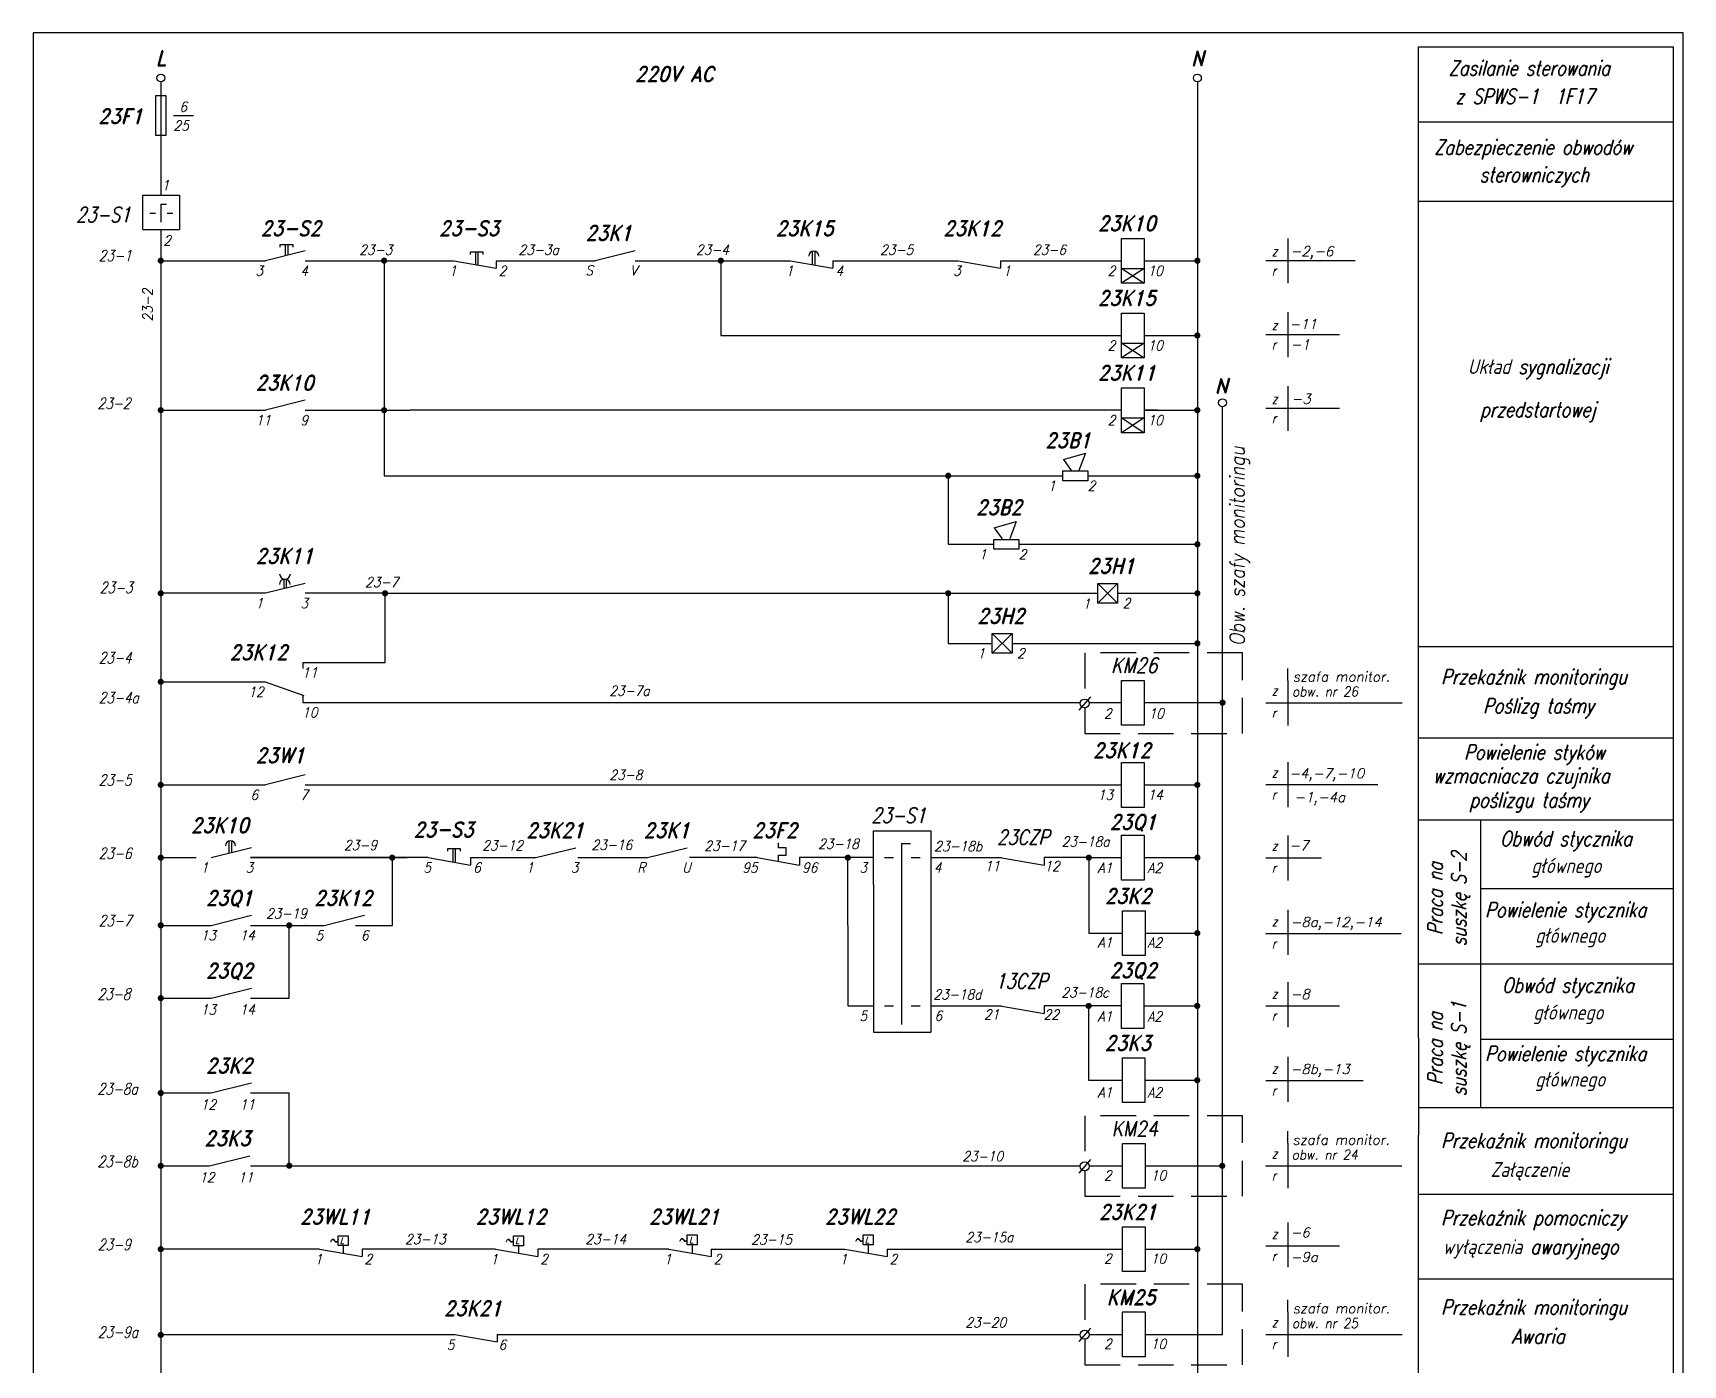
# Model space of a CAD drawing. Extents: x 0 to 1980, y 0 to 420.
# Drawn here: x 0 to 295, y 181.8 to 420 of the extents above; entities that cross this region are included whole.
import ezdxf

# ---------------------------------------------------------------- set-up
doc = ezdxf.new("R2010")
doc.units = 0
doc.header["$MEASUREMENT"] = 0
doc.linetypes.add('DASHED2', pattern=[9.525, 6.35, -3.175])
doc.layers.get('0').update_dxf_attribs({"linetype": 'CONTINUOUS'})
doc.layers.add('STYKI', color=4, linetype='CONTINUOUS')
doc.styles.add('ROMAND', font='romand', dxfattribs={"width": 0.9, "oblique": 15, "height": 3.5})
doc.styles.add('ROMANS', font='romans', dxfattribs={"width": 0.9, "oblique": 15, "height": 1.5})

msp = doc.modelspace()

# ---------------------------------------------------------------- linework, layer by layer
at = {"color": 7}
for p, q in [((247.72, 417.5), (293.23, 417.5)), ((247.72, 240.28), (247.72, 417.5)), ((293.23, 417.5), (293.23, 240.28)), ((25.1, 405.23), (28.67, 405.23)), ((247.72, 404.12), (293.23, 404.12)), ((247.72, 389.93), (293.23, 389.93)), ((20.87, 387.77), (21.9, 387.77)), ((22.83, 389.39), (22.83, 386.15)), ((22.83, 389.39), (23.86, 389.39)), ((23.96, 387.77), (24.99, 387.77)), ((44.21, 382.16), (46.44, 382.16)), ((44.21, 381.71), (44.21, 382.16)), ((45.1, 382.16), (45.1, 380.17)), ((45.55, 382.16), (45.55, 380.29)), ((46.44, 382.16), (46.44, 381.71)), ((78.21, 380.87), (80.44, 380.87)), ((78.21, 380.42), (78.21, 380.87)), ((79.1, 380.87), (79.1, 378.64)), ((79.55, 380.87), (79.55, 378.51)), ((80.44, 380.87), (80.44, 380.42)), ((139.33, 380.97), (139.33, 378.6)), ((139.78, 380.99), (139.78, 378.52)), ((224.34, 383.28), (224.34, 375.25)), ((22.85, 379.29), (41.56, 379.29)), ((48.68, 379.29), (75.24, 379.29)), ((62.78, 379.29), (62.78, 340.84)), ((75.24, 379.29), (75.24, 379.29)), ((82.81, 379.29), (82.81, 377.95)), ((82.81, 379.29), (100.52, 379.29)), ((107.67, 379.29), (135.44, 379.29)), ((122.97, 379.29), (122.97, 365.92)), ((135.44, 379.29), (135.44, 379.29)), ((143.01, 379.29), (143.01, 377.95)), ((143.01, 379.29), (165.41, 379.29)), ((172.98, 379.29), (172.98, 377.95)), ((172.98, 379.29), (194.64, 379.29)), ((198.65, 377.91), (194.64, 375.26)), ((194.68, 377.91), (198.65, 375.26)), ((194.68, 377.91), (198.65, 377.91)), ((198.65, 379.29), (208.17, 379.29)), ((198.65, 379.29), (201.05, 379.29)), ((220.44, 379.3), (236.39, 379.3)), ((224.34, 370.08), (224.34, 362.05)), ((122.97, 365.92), (194.64, 365.92)), ((198.65, 365.92), (208.17, 365.92)), ((198.65, 365.92), (200.88, 365.92)), ((220.44, 366.1), (233.61, 366.1)), ((198.65, 364.54), (194.64, 361.9)), ((194.68, 364.54), (198.65, 364.54)), ((194.68, 364.54), (198.65, 361.9)), ((224.34, 356.88), (224.34, 348.85)), ((22.85, 352.56), (41.56, 352.56)), ((48.68, 352.56), (67.4, 352.56)), ((109.27, 352.56), (67.4, 352.56)), ((194.64, 352.56), (109.27, 352.56)), ((198.65, 351.18), (194.64, 348.53)), ((194.68, 351.18), (198.65, 348.53)), ((194.68, 351.18), (198.65, 351.18)), ((201.05, 352.56), (198.65, 352.56)), ((198.65, 352.56), (208.17, 352.56)), ((212.66, 187.3), (212.66, 353.19)), ((220.44, 352.9), (233.61, 352.9)), ((184.22, 343.77), (188.15, 344.9)), ((184.22, 343.77), (185.62, 341.8)), ((188.15, 344.9), (186.99, 341.8)), ((62.78, 340.84), (109.27, 340.84)), ((109.27, 340.84), (184.12, 340.84)), ((163.62, 340.84), (163.62, 328.58)), ((188.57, 340.84), (208.17, 340.84)), ((188.57, 340.84), (190.35, 340.84)), ((171.86, 331.53), (175.79, 332.66)), ((171.86, 331.53), (173.26, 329.56)), ((175.79, 332.66), (174.63, 329.56)), ((163.62, 328.58), (171.77, 328.58)), ((176.23, 328.58), (208.17, 328.58)), ((44.84, 322.38), (44.84, 320.62)), ((45.29, 322.39), (45.29, 320.73)), ((190.35, 321.6), (193.92, 318.04)), ((193.92, 321.6), (190.35, 318.04)), ((41.56, 319.82), (22.85, 319.82)), ((62.94, 319.82), (48.68, 319.82)), ((62.94, 307.44), (62.94, 319.82)), ((62.94, 319.82), (190.35, 319.82)), ((163.62, 319.82), (163.62, 310.87)), ((193.92, 319.82), (194.81, 319.82)), ((193.92, 319.82), (196.59, 319.82)), ((194.81, 319.82), (208.17, 319.82)), ((163.62, 310.87), (169.86, 310.87)), ((167.92, 310.87), (171.49, 310.87)), ((169.86, 310.87), (171.49, 310.87)), ((171.49, 312.65), (175.05, 309.09)), ((175.05, 312.65), (171.49, 309.09)), ((175.05, 310.87), (208.17, 310.87)), ((247.72, 310.3), (293.23, 310.3)), ((48.24, 307.44), (62.94, 307.44)), ((48.24, 307.44), (48.24, 306.37)), ((22.85, 304), (41.56, 304)), ((224.34, 304.24), (224.34, 296.2)), ((48.24, 301.56), (48.24, 300.27)), ((189.04, 301.31), (186.98, 298.91)), ((48.24, 300.27), (187.24, 300.27)), ((188.81, 300.27), (194.64, 300.27)), ((198.65, 300.27), (212.66, 300.27)), ((198.65, 300.27), (201.05, 300.27)), ((220.44, 300.26), (244.8, 300.26)), ((247.72, 294), (293.23, 294)), ((224.34, 289.62), (224.34, 281.58)), ((22.85, 285.57), (41.56, 285.57)), ((48.68, 285.57), (194.64, 285.57)), ((198.65, 285.57), (208.17, 285.57)), ((198.65, 285.57), (201.05, 285.57)), ((220.44, 285.64), (240.43, 285.64)), ((247.72, 279.33), (293.23, 279.33)), ((258.8, 279.33), (258.8, 227.87)), ((35.04, 275.53), (35.04, 273.36)), ((35.49, 275.55), (35.49, 273.47)), ((133.31, 274.32), (133.31, 275.21)), ((155.28, 275.11), (155.28, 270.05)), ((155.28, 275.11), (156.88, 275.11)), ((224.34, 276.52), (224.34, 268.48)), ((38.88, 272.56), (66.89, 272.56)), ((70.67, 272.56), (38.88, 272.56)), ((64.25, 260.44), (64.25, 272.56)), ((74.16, 273.72), (74.16, 274.17)), ((74.16, 274.17), (76.39, 274.17)), ((75.05, 274.17), (75.05, 271.79)), ((75.49, 274.17), (75.49, 271.71)), ((76.39, 274.17), (76.39, 273.72)), ((78.24, 272.56), (78.24, 271.22)), ((78.24, 272.56), (79.71, 272.56)), ((78.24, 272.56), (89.9, 272.56)), ((97.4, 272.56), (109.84, 272.56)), ((129.47, 272.56), (117.38, 272.56)), ((128.44, 272.51), (128.44, 272.56)), ((134.65, 274.32), (133.31, 274.32)), ((133.31, 271.89), (133.31, 272.99)), ((133.31, 272.99), (134.65, 272.99)), ((134.65, 273.43), (134.65, 274.32)), ((134.65, 272.99), (134.65, 273.43)), ((137.04, 272.56), (137.04, 271.22)), ((150.3, 272.56), (137.04, 272.56)), ((145.7, 260.43), (145.7, 272.51)), ((152.22, 272.58), (153.82, 272.58)), ((157.03, 272.58), (158.64, 272.58)), ((160.52, 272.56), (173.19, 272.56)), ((180.76, 272.57), (180.76, 271.21)), ((188.76, 272.56), (194.64, 272.56)), ((188.76, 272.56), (188.76, 259.06)), ((198.65, 272.56), (208.17, 272.56)), ((220.44, 272.54), (230.34, 272.54)), ((155.28, 270.05), (155.28, 247.78)), ((150.3, 267.75), (150.3, 241.34)), ((160.52, 267.75), (160.52, 250.3)), ((258.8, 267.05), (293.23, 267.05)), ((224.34, 263.22), (224.34, 255.18)), ((22.85, 260.45), (31.85, 260.45)), ((30.86, 260.45), (31.85, 260.45)), ((38.88, 260.45), (52.04, 260.45)), ((45.81, 247.44), (45.81, 260.45)), ((48.71, 260.45), (48.68, 260.45)), ((57.64, 260.44), (64.25, 260.44)), ((145.7, 260.43), (145.7, 246.07)), ((188.76, 259.06), (194.81, 259.06)), ((198.82, 259.06), (208.17, 259.06)), ((198.82, 259.06), (200.31, 259.06)), ((220.44, 259), (244.59, 259)), ((247.72, 253.58), (293.23, 253.58)), ((224.34, 250.3), (224.34, 242.27)), ((22.85, 247.44), (30.79, 247.44)), ((29.8, 247.44), (31.85, 247.44)), ((38.88, 247.44), (45.81, 247.44)), ((145.7, 246.07), (150.3, 246.07)), ((152.22, 246.05), (153.82, 246.05)), ((155.28, 247.78), (155.28, 242.73)), ((157.03, 246.05), (158.64, 246.05)), ((160.52, 246.05), (173.24, 246.05)), ((180.81, 246.03), (180.81, 244.67)), ((188.74, 246.05), (188.74, 232.77)), ((198.63, 246.05), (208.15, 246.05)), ((220.44, 246.09), (233.61, 246.09)), ((247.72, 240.28), (247.72, 222.94)), ((258.8, 240.13), (293.23, 240.13)), ((293.23, 240.28), (293.23, 222.94)), ((224.34, 236.93), (224.34, 228.89)), ((22.85, 230.48), (30.79, 230.48)), ((29.8, 230.48), (31.85, 230.48)), ((38.88, 230.48), (45.81, 230.48)), ((45.81, 217.47), (45.81, 230.48)), ((188.74, 232.77), (194.78, 232.77)), ((198.79, 232.77), (208.15, 232.77)), ((198.79, 232.77), (200.28, 232.77)), ((220.44, 232.71), (237.84, 232.71)), ((247.72, 227.87), (293.23, 227.87)), ((224.34, 221.5), (224.34, 213.46)), ((247.72, 172.24), (247.72, 222.94)), ((293.23, 222.94), (293.23, 172.24)), ((189.04, 218.57), (186.98, 216.17)), ((22.85, 217.46), (31.58, 217.46)), ((38.88, 217.46), (187.23, 217.46)), ((188.82, 217.46), (194.81, 217.46)), ((198.82, 217.46), (212.66, 217.46)), ((198.82, 217.46), (200.31, 217.46)), ((220.38, 217.46), (244.74, 217.46)), ((247.72, 212.38), (293.23, 212.38)), ((224.34, 207.35), (224.34, 199.31)), ((22.85, 203.2), (22.85, 164.77)), ((51.25, 202.56), (22.85, 202.56)), ((55.43, 203.19), (55.43, 201.83)), ((58.83, 202.56), (58.83, 201.23)), ((82.67, 202.56), (58.83, 202.56)), ((86.78, 203.18), (86.78, 201.79)), ((90.24, 202.56), (90.24, 201.23)), ((113.67, 202.56), (90.24, 202.56)), ((117.85, 203.31), (117.85, 201.83)), ((121.25, 202.56), (121.25, 201.23)), ((121.25, 202.56), (145.13, 202.56)), ((149.3, 203.31), (149.3, 201.83)), ((152.7, 202.56), (152.7, 201.23)), ((152.7, 202.56), (161.96, 202.56)), ((152.7, 202.56), (194.81, 202.56)), ((198.82, 202.56), (208.17, 202.56)), ((198.82, 202.56), (200.31, 202.56)), ((220.44, 203.14), (233.61, 203.14)), ((247.72, 197.24), (293.23, 197.24)), ((224.34, 191.35), (224.34, 183.31)), ((22.85, 187.32), (75.48, 187.32)), ((82.96, 187.32), (187.23, 187.32)), ((82.96, 187.3), (82.96, 185.97)), ((189.04, 188.44), (186.98, 186.04)), ((188.82, 187.32), (194.81, 187.32)), ((198.82, 187.32), (212.66, 187.32)), ((198.82, 187.32), (200.31, 187.32)), ((208.17, 187.32), (208.17, 165.06)), ((220.42, 187.32), (244.78, 187.32))]:
    msp.add_line(p, q, dxfattribs=at)
at = {"color": 7, "linetype": 'DASHED2'}
for p, q in [((224.34, 304.24), (224.34, 306.37)), ((22.85, 272.56), (31.86, 272.56)), ((224.34, 221.5), (224.34, 223.63)), ((224.34, 191.35), (224.34, 193.48))]:
    msp.add_line(p, q, dxfattribs=at)
for p, q in [((188.76, 272.56), (180.81, 272.56)), ((194.62, 246.04), (180.81, 246.04))]:
    msp.add_line(p, q)
at = {"color": 7}
for points in [[(21.95, 401.7), (21.95, 408.83), (23.74, 408.83), (23.74, 401.7)], [(194.64, 375.26), (194.64, 383.28), (198.65, 383.28), (198.65, 375.26)], [(194.64, 361.9), (194.64, 369.91), (198.65, 369.91), (198.65, 361.9)], [(194.64, 348.53), (194.64, 356.55), (198.65, 356.55), (198.65, 348.53)], [(184.12, 339.95), (184.12, 341.73), (188.57, 341.73), (188.57, 339.95)], [(171.77, 327.69), (171.77, 329.47), (176.23, 329.47), (176.23, 327.69)], [(190.35, 318.04), (190.35, 321.6), (193.92, 321.6), (193.92, 318.04)], [(171.49, 309.09), (171.49, 312.65), (175.05, 312.65), (175.05, 309.09)], [(194.64, 296.24), (194.64, 304.26), (198.65, 304.26), (198.65, 296.24)], [(194.64, 281.54), (194.64, 289.56), (198.65, 289.56), (198.65, 281.54)], [(194.64, 268.53), (194.64, 276.55), (198.65, 276.55), (198.65, 268.53)], [(194.81, 255.05), (194.81, 263.07), (198.82, 263.07), (198.82, 255.05)], [(194.62, 242.03), (194.62, 250.05), (198.63, 250.05), (198.63, 242.03)], [(194.78, 228.76), (194.78, 236.78), (198.79, 236.78), (198.79, 228.76)], [(194.81, 213.45), (194.81, 221.47), (198.82, 221.47), (198.82, 213.45)], [(194.81, 198.56), (194.81, 206.57), (198.82, 206.57), (198.82, 198.56)], [(54.54, 203.19), (54.54, 204.97), (56.32, 204.97), (56.32, 203.19)], [(85.89, 203.18), (85.89, 204.96), (87.67, 204.96), (87.67, 203.18)], [(116.96, 203.31), (116.96, 205.09), (118.74, 205.09), (118.74, 203.31)], [(148.41, 203.31), (148.41, 205.09), (150.19, 205.09), (150.19, 203.31)], [(194.81, 183.31), (194.81, 191.33), (198.82, 191.33), (198.82, 183.31)]]:
    msp.add_lwpolyline(points, close=True, dxfattribs=at)
for points in [[(19.64, 384.86), (19.64, 391.01), (26.2, 391.01)], [(26.2, 391.01), (26.2, 384.86)], [(19.64, 384.86), (26.2, 384.86)], [(150.3, 267.75), (150.3, 277.34), (160.52, 277.34)], [(160.52, 277.34), (160.52, 267.75)], [(160.52, 250.3), (160.52, 241.34)], [(150.3, 241.34), (160.52, 241.34)]]:
    msp.add_lwpolyline(points, dxfattribs=at)
at = {"color": 7, "const_width": 0.55}
for points in [[(22.57, 379.29, 1), (23.12, 379.29, 1)], [(62.5, 379.29, 1), (63.05, 379.29, 1)], [(122.7, 379.29, 1), (123.25, 379.29, 1)], [(207.9, 379.29, 1), (208.45, 379.29, 1)], [(207.9, 365.92, 1), (208.45, 365.92, 1)], [(22.57, 352.56, 1), (23.12, 352.56, 1)], [(62.5, 352.56, 1), (63.05, 352.56, 1)], [(207.9, 352.56, 1), (208.45, 352.56, 1)], [(163.35, 340.84, 1), (163.9, 340.84, 1)], [(207.9, 340.84, 1), (208.45, 340.84, 1)], [(207.9, 328.58, 1), (208.45, 328.58, 1)], [(22.57, 319.82, 1), (23.12, 319.82, 1)], [(62.67, 319.82, 1), (63.22, 319.82, 1)], [(163.35, 319.82, 1), (163.9, 319.82, 1)], [(207.9, 319.82, 1), (208.45, 319.82, 1)], [(207.9, 310.87, 1), (208.45, 310.87, 1)], [(22.57, 304, 1), (23.12, 304, 1)], [(212.4, 300.27, 1), (212.95, 300.27, 1)], [(22.57, 285.57, 1), (23.12, 285.57, 1)], [(207.9, 285.57, 1), (208.45, 285.57, 1)], [(22.57, 272.56, 1), (23.12, 272.56, 1)], [(63.95, 272.56, 1), (64.5, 272.56, 1)], [(145.41, 272.56, 1), (145.96, 272.56, 1)], [(188.49, 272.56, 1), (189.04, 272.56, 1)], [(207.9, 272.56, 1), (208.45, 272.56, 1)], [(22.57, 260.45, 1), (23.12, 260.45, 1)], [(45.54, 260.45, 1), (46.09, 260.45, 1)], [(207.9, 259.06, 1), (208.45, 259.06, 1)], [(22.57, 247.44, 1), (23.12, 247.44, 1)], [(188.46, 246.05, 1), (189.01, 246.05, 1)], [(207.87, 246.05, 1), (208.42, 246.05, 1)], [(207.87, 232.77, 1), (208.42, 232.77, 1)], [(22.57, 230.48, 1), (23.12, 230.48, 1)], [(22.57, 217.46, 1), (23.12, 217.46, 1)], [(45.54, 217.47, 1), (46.09, 217.47, 1)], [(212.34, 217.46, 1), (212.89, 217.46, 1)], [(22.57, 202.56, 1), (23.12, 202.56, 1)], [(207.9, 202.56, 1), (208.45, 202.56, 1)], [(22.57, 187.22, 1), (23.12, 187.22, 1)]]:
    msp.add_lwpolyline(points, format="xyb", close=True, dxfattribs=at)
at = {"color": 7, "linetype": 'DASHED2'}
for points in [[(188.04, 299.32), (188.04, 294.76), (216.26, 294.76), (216.26, 309.16), (188.04, 309.16), (188.04, 300.92)], [(188.04, 216.58), (188.04, 212.02), (216.26, 212.02), (216.26, 226.42), (188.04, 226.42), (188.04, 218.18)], [(188.04, 186.45), (188.04, 181.9), (216.26, 181.9), (216.26, 196.3), (188.04, 196.3), (188.04, 188.05)]]:
    msp.add_lwpolyline(points, dxfattribs=at)
at = {"color": 7}
for centre, radius in [((22.86, 411.95), 0.7), ((208.18, 411.95), 0.7), ((212.66, 353.89), 0.7), ((188.02, 300.12), 0.8), ((188.02, 217.38), 0.8), ((188.02, 187.25), 0.8)]:
    msp.add_circle(centre, radius, dxfattribs=at)
for centre, radius, start, end in [((139.59, 380.12), 0.891, 0, 180), ((45.02, 321.4), 0.965, 0, 180), ((45.05, 323.32), 0.965, 180, 0), ((35.3, 274.68), 0.891, 0, 180)]:
    msp.add_arc(centre, radius, start, end, dxfattribs=at)
at = {"layer": 'STYKI', "color": 7}
for p, q in [((295, 420), (0, 420)), ((0, 420), (0, 0)), ((295, 0), (295, 420)), ((22.85, 411.25), (22.85, 391.01)), ((208.17, 411.25), (208.17, 187.32)), ((22.85, 384.86), (22.85, 203.2)), ((48.68, 381.07), (41.56, 379.29)), ((107.64, 381.07), (100.52, 379.29)), ((75.24, 379.29), (82.81, 377.95)), ((135.44, 379.29), (143.01, 377.95)), ((165.41, 379.29), (172.98, 377.95)), ((48.68, 354.34), (41.56, 352.56)), ((48.68, 321.6), (41.56, 319.82)), ((48.48, 301.47), (41.56, 303.93)), ((48.68, 287.35), (41.56, 285.57)), ((31.85, 272.56), (39.05, 274.36)), ((70.67, 272.56), (78.24, 271.22)), ((89.9, 272.56), (97.03, 274.34)), ((109.84, 272.56), (116.97, 274.34)), ((129.47, 272.56), (137.04, 271.22)), ((173.19, 272.55), (180.76, 271.21)), ((31.85, 260.45), (39.05, 262.25)), ((52.04, 260.45), (59.25, 262.25)), ((31.85, 247.44), (39.05, 249.24)), ((173.24, 246.01), (180.81, 244.67)), ((31.85, 230.48), (39.05, 232.28)), ((31.58, 217.46), (38.78, 219.26)), ((51.25, 202.56), (58.83, 201.23)), ((82.67, 202.56), (90.24, 201.23)), ((113.67, 202.56), (121.25, 201.23)), ((145.13, 202.56), (152.7, 201.23)), ((75.39, 187.3), (82.96, 185.97))]:
    msp.add_line(p, q, dxfattribs=at)

# ---------------------------------------------------------------- texts
at = {"color": 7}
for s, height, style, oblique, width, p in [('L', 2.67, 'ROMAND', 15, 0.9, (21.96, 414.15)), ('N', 2.67, 'ROMAND', 15, 0.9, (207.06, 414.15)), ('220V AC', 2.673, 'ROMAND', 15, 0.9, (107.6, 411.32)), ('Zasilanie sterowania', 2.64, 'ROMANS', 15, 0.8, (253.12, 412.4)), ('6', 1.78, 'ROMANS', 15, 0.9, (26.18, 405.93)), ('z SPWS-1  1F17', 2.64, 'ROMANS', 15, 0.8, (254.34, 407.35)), ('23F1', 2.673, 'ROMAND', 15, 0.9, (11.61, 403.79)), ('25', 1.782, 'ROMANS', 15, 0.9, (25.1, 402.55)), ('Zabezpieczenie obwodów', 2.64, 'ROMANS', 15, 0.8, (250.53, 398.27)), ('sterowniczych', 2.64, 'ROMANS', 15, 0.8, (258.64, 393.35)), ('1', 1.78, 'ROMANS', 15, 0.9, (22.97, 391.88)), ('23-S1', 2.673, 'ROMAND', 15, 0.8, (7.71, 386.19)), ('23K10', 2.673, 'ROMAND', 15, 0.9, (190.35, 384.63)), ('2', 1.78, 'ROMANS', 15, 0.9, (23.28, 382.02)), ('23-S2', 2.673, 'ROMAND', 15, 0.9, (40.67, 383.74)), ('23-S3', 2.673, 'ROMAND', 15, 0.9, (72.56, 383.74)), ('23K1', 2.673, 'ROMAND', 15, 0.9, (98.75, 382.92)), ('23K15', 2.673, 'ROMAND', 15, 0.9, (132.76, 383.74)), ('23K12', 2.673, 'ROMAND', 15, 0.9, (162.73, 383.74)), ('23-1', 2, 'ROMANS', 15, 0.8, (11.73, 379.19)), ('23-3', 1.782, 'ROMANS', 15, 0.9, (58.32, 380.36)), ('23-3a', 1.782, 'ROMANS', 15, 0.9, (86.8, 380.36)), ('23-4', 1.782, 'ROMANS', 15, 0.9, (118.52, 380.36)), ('23-5', 1.782, 'ROMANS', 15, 0.9, (151.46, 380.36)), ('23-6', 1.782, 'ROMANS', 15, 0.9, (178.77, 380.36)), ('z', 1.76, 'ROMANS', 15, 0.8, (221.49, 380.1)), ('3', 1.78, 'ROMANS', 15, 0.9, (39.77, 376.61)), ('4', 1.78, 'ROMANS', 15, 0.9, (47.79, 376.61)), ('1', 1.78, 'ROMANS', 15, 0.9, (74.35, 376.61)), ('2', 1.78, 'ROMANS', 15, 0.9, (83.26, 376.61)), ('S', 1.78, 'ROMANS', 15, 0.9, (98.75, 376.68)), ('V', 1.78, 'ROMANS', 15, 0.9, (106.77, 376.68)), ('1', 1.78, 'ROMANS', 15, 0.9, (134.55, 376.61)), ('4', 1.78, 'ROMANS', 15, 0.9, (143.46, 376.61)), ('3', 1.78, 'ROMANS', 15, 0.9, (164.51, 376.61)), ('1', 1.78, 'ROMANS', 15, 0.9, (173.42, 376.61)), ('2', 1.78, 'ROMANS', 15, 0.9, (192.14, 376.61)), ('10', 1.782, 'ROMANS', 15, 0.9, (199.26, 376.61)), ('r', 1.76, 'ROMANS', 15, 0.8, (221.49, 376.64)), ('23K15', 2.673, 'ROMAND', 15, 0.9, (190.35, 371.27)), ('z', 1.76, 'ROMANS', 15, 0.8, (221.49, 366.9)), ('2', 1.78, 'ROMANS', 15, 0.9, (192.14, 363.25)), ('10', 1.782, 'ROMANS', 15, 0.9, (199.26, 363.25)), ('r', 1.76, 'ROMANS', 15, 0.8, (221.49, 363.44)), ('23K11', 2.673, 'ROMAND', 15, 0.9, (190.35, 357.9)), ('Układ sygnalizacji', 2.64, 'ROMANS', 15, 0.8, (256.52, 359.04)), ('23K10', 2.673, 'ROMAND', 15, 0.9, (39.77, 356.12)), ('N', 2.67, 'ROMAND', 15, 0.9, (211.33, 355.58)), ('23-2', 2, 'ROMANS', 15, 0.8, (11.53, 352.78)), ('z', 1.76, 'ROMANS', 15, 0.8, (221.49, 353.7)), ('przedstartowej', 2.64, 'ROMANS', 15, 0.8, (258.72, 351.34)), ('11', 1.782, 'ROMANS', 15, 0.9, (39.77, 349.88)), ('9', 1.78, 'ROMANS', 15, 0.9, (47.79, 349.88)), ('2', 1.78, 'ROMANS', 15, 0.9, (192.14, 349.88)), ('10', 1.782, 'ROMANS', 15, 0.9, (199.26, 349.88)), ('r', 1.76, 'ROMANS', 15, 0.8, (221.49, 350.24)), ('23B1', 2.673, 'ROMAND', 15, 0.9, (180.93, 345.84)), ('1    ', 1.782, 'ROMANS', 15, 0.9, (181.44, 338.17)), ('2', 1.78, 'ROMANS', 15, 0.9, (188.57, 338.17)), ('23B2', 2.673, 'ROMAND', 15, 0.9, (168.58, 333.85)), ('23K11', 2.673, 'ROMAND', 15, 0.9, (39.77, 325.17)), ('1    ', 1.782, 'ROMANS', 15, 0.9, (169.1, 325.9)), ('2', 1.78, 'ROMANS', 15, 0.9, (176.23, 325.9)), ('23H1', 2.673, 'ROMAND', 15, 0.9, (188.57, 323.39)), ('23-3', 2, 'ROMANS', 15, 0.8, (11.9, 319.85)), ('23-7', 1.782, 'ROMANS', 15, 0.9, (59.38, 320.94)), ('1', 1.78, 'ROMANS', 15, 0.9, (39.77, 317.15)), ('3', 1.78, 'ROMANS', 15, 0.9, (47.79, 317.15)), ('1    ', 1.782, 'ROMANS', 15, 0.9, (187.68, 317.08)), ('2', 1.78, 'ROMANS', 15, 0.9, (194.81, 317.15)), ('23H2', 2.673, 'ROMAND', 15, 0.9, (168.82, 314.44)), ('23K12', 2.673, 'ROMAND', 15, 0.9, (35.11, 307.92)), ('1    ', 1.782, 'ROMANS', 15, 0.9, (168.82, 308.2)), ('2', 1.78, 'ROMANS', 15, 0.9, (175.94, 308.2)), ('23-4', 2, 'ROMANS', 15, 0.8, (11.72, 307.3)), ('KM26', 2.673, 'ROMAND', 15, 0.85, (192.76, 305.61)), ('11', 1.782, 'ROMANS', 15, 0.9, (48.11, 304.77)), ('Przekaźnik monitoringu', 2.64, 'ROMANS', 15, 0.8, (251.76, 303.58)), ('23-4a', 2, 'ROMANS', 15, 0.8, (11.72, 300.16)), ('12', 1.782, 'ROMANS', 15, 0.9, (38.49, 301.32)), ('23-7a', 1.782, 'ROMANS', 15, 0.9, (103.04, 301.51)), ('z', 1.76, 'ROMANS', 15, 0.8, (221.49, 301.54)), ('obw. nr 26', 1.76, 'ROMANS', 10, 0.9, (225.13, 301.38)), ('Poślizg taśmy', 2.64, 'ROMANS', 15, 0.8, (259.25, 298.4)), ('10', 1.782, 'ROMANS', 15, 0.9, (48.11, 297.64)), ('2', 1.78, 'ROMANS', 15, 0.9, (191.47, 297.44)), ('10', 1.782, 'ROMANS', 15, 0.9, (199.43, 297.44)), ('r', 1.76, 'ROMANS', 15, 0.8, (221.49, 297.6)), ('23W1', 2.673, 'ROMAND', 15, 0.9, (39.77, 289.5)), ('23K12', 2.673, 'ROMAND', 15, 0.9, (189.46, 290.42)), ('Powielenie styków', 2.64, 'ROMANS', 15, 0.8, (255.87, 290.1)), ('23-5', 2, 'ROMANS', 15, 0.8, (11.72, 285.43)), ('23-8', 1.782, 'ROMANS', 15, 0.9, (103.04, 286.46)), ('z', 1.76, 'ROMANS', 15, 0.8, (221.49, 286.91)), ('    wzmacniacza czujnika', 2.64, 'ROMANS', 15, 0.8, (243.99, 285.89)), ('6', 1.78, 'ROMANS', 15, 0.9, (38.88, 282.89)), ('7', 1.78, 'ROMANS', 15, 0.9, (47.79, 282.89)), ('13', 1.782, 'ROMANS', 15, 0.9, (190.35, 282.89)), ('14', 1.782, 'ROMANS', 15, 0.9, (199.26, 282.89)), ('r', 1.76, 'ROMANS', 15, 0.8, (221.49, 282.98)), ('poślizgu taśmy', 2.64, 'ROMANS', 15, 0.8, (256.82, 281.54)), ('23-S1', 2.673, 'ROMAND', 15, 0.8, (149.89, 278.78)), ('23Q1', 2.673, 'ROMAND', 15, 0.9, (192.46, 277.59)), ('23K10', 2.673, 'ROMAND', 15, 0.9, (28.19, 277.01)), ('23-S3', 2.673, 'ROMAND', 15, 0.9, (68, 276.24)), ('23K21', 2.673, 'ROMAND', 15, 0.9, (88.15, 276.12)), ('23K1', 2.673, 'ROMAND', 15, 0.9, (109.12, 276.12)), ('23F2', 2.673, 'ROMAND', 15, 0.9, (128.58, 276.12)), ('23CZP', 2.673, 'ROMAND', 15, 0.8, (172.35, 274.88)), ('Obwód stycznika', 2.64, 'ROMANS', 15, 0.8, (262.32, 274.64)), ('23-9', 1.782, 'ROMANS', 15, 0.9, (55.59, 273.92)), ('23-12', 1.782, 'ROMANS', 15, 0.9, (80.31, 273.86)), ('23-16', 1.782, 'ROMANS', 15, 0.9, (99.85, 273.95)), ('23-17', 1.782, 'ROMANS', 15, 0.9, (120.01, 273.77)), ('23-18', 1.782, 'ROMANS', 15, 0.9, (140.37, 274.14)), ('23-18b', 1.782, 'ROMANS', 15, 0.9, (161.12, 273.7)), ('23-18a', 1.782, 'ROMANS', 15, 0.9, (183.89, 274.53)), ('z', 1.76, 'ROMANS', 15, 0.8, (221.49, 273.82)), ('23-6', 2, 'ROMANS', 15, 0.8, (11.72, 272.32)), ('1', 1.78, 'ROMANS', 15, 0.9, (29.97, 269.89)), ('3', 1.78, 'ROMANS', 15, 0.9, (37.99, 269.89)), ('5', 1.78, 'ROMANS', 15, 0.9, (69.78, 269.89)), ('6', 1.78, 'ROMANS', 15, 0.9, (78.69, 269.89)), ('1', 1.78, 'ROMANS', 15, 0.9, (88.12, 269.89)), ('3', 1.78, 'ROMANS', 15, 0.9, (96.14, 269.89)), ('R', 1.78, 'ROMANS', 15, 0.9, (108.06, 269.89)), ('U', 1.78, 'ROMANS', 15, 0.9, (116.07, 269.89)), ('95', 1.782, 'ROMANS', 15, 0.9, (126.8, 269.89)), ('96', 1.782, 'ROMANS', 15, 0.9, (137.49, 269.89)), ('3', 1.78, 'ROMANS', 15, 0.9, (147.74, 269.89)), ('4', 1.78, 'ROMANS', 15, 0.9, (161.06, 269.89)), ('11', 1.782, 'ROMANS', 15, 0.9, (170.11, 270.16)), ('12', 1.782, 'ROMANS', 15, 0.9, (180.8, 270.16)), ('A1', 1.782, 'ROMANS', 15, 0.9, (190.33, 269.83)), ('A2', 1.782, 'ROMANS', 15, 0.9, (199.24, 269.83)), ('głównego', 2.64, 'ROMANS', 15, 0.8, (267.88, 269.8)), ('r', 1.76, 'ROMANS', 15, 0.8, (221.49, 269.88)), ('23Q1', 2.673, 'ROMAND', 15, 0.9, (30.86, 264.01)), ('23K12', 2.673, 'ROMAND', 15, 0.9, (50.24, 264.01)), ('23K2', 2.673, 'ROMAND', 15, 0.9, (191.59, 264.36)), ('23-19', 1.782, 'ROMANS', 15, 0.9, (41.67, 261.68)), ('Powielenie stycznika', 2.64, 'ROMANS', 15, 0.8, (259.65, 261.92)), ('23-7', 2, 'ROMANS', 15, 0.8, (11.72, 260.3)), ('z', 1.76, 'ROMANS', 15, 0.8, (221.49, 260.28)), ('głównego', 2.64, 'ROMANS', 15, 0.8, (268.56, 257.33)), ('13', 1.782, 'ROMANS', 15, 0.9, (29.97, 257.78)), ('14', 1.782, 'ROMANS', 15, 0.9, (36.92, 257.78)), ('5', 1.78, 'ROMANS', 15, 0.9, (50.5, 257.77)), ('6', 1.78, 'ROMANS', 15, 0.9, (58.62, 257.77)), ('A1', 1.782, 'ROMANS', 15, 0.9, (190.33, 256.47)), ('A2', 1.782, 'ROMANS', 15, 0.9, (199.24, 256.47)), ('r', 1.76, 'ROMANS', 15, 0.8, (221.49, 256.34)), ('23Q2', 2.673, 'ROMAND', 15, 0.9, (192.44, 251.09)), ('23Q2', 2.673, 'ROMAND', 15, 0.9, (30.86, 251.01)), ('13CZP', 2.673, 'ROMAND', 15, 0.8, (172.03, 249.15)), ('Obwód stycznika', 2.64, 'ROMANS', 15, 0.8, (262.67, 248.44)), ('23-8', 2, 'ROMANS', 15, 0.8, (11.53, 247.16)), ('23-18d', 1.782, 'ROMANS', 15, 0.9, (160.99, 247.22)), ('23-18c', 1.782, 'ROMANS', 15, 0.9, (183.85, 247.56)), ('z', 1.76, 'ROMANS', 15, 0.8, (221.49, 247.36)), ('13', 1.782, 'ROMANS', 15, 0.9, (29.97, 244.49)), ('14', 1.782, 'ROMANS', 15, 0.9, (36.92, 244.49)), ('5', 1.78, 'ROMANS', 15, 0.9, (147.74, 243.36)), ('6', 1.78, 'ROMANS', 15, 0.9, (161.17, 243.39)), ('21', 1.782, 'ROMANS', 15, 0.9, (170, 243.62)), ('22', 1.782, 'ROMANS', 15, 0.9, (180.69, 243.62)), ('A1', 1.782, 'ROMANS', 15, 0.9, (190.33, 243.28)), ('A2', 1.782, 'ROMANS', 15, 0.9, (199.24, 243.28)), ('głównego', 2.64, 'ROMANS', 15, 0.8, (268.24, 243.6)), ('r', 1.76, 'ROMANS', 15, 0.8, (221.49, 243.43)), ('23K3', 2.673, 'ROMAND', 15, 0.9, (191.57, 238.07)), ('Powielenie stycznika', 2.64, 'ROMANS', 15, 0.8, (259.65, 236.2)), ('23K2', 2.673, 'ROMAND', 15, 0.9, (30.86, 234.04)), ('z', 1.76, 'ROMANS', 15, 0.8, (221.49, 233.99)), ('głównego', 2.64, 'ROMANS', 15, 0.8, (268.56, 231.62)), ('23-8a', 2, 'ROMANS', 15, 0.8, (11.53, 230.21)), ('A1', 1.782, 'ROMANS', 15, 0.9, (190.33, 229.7)), ('A2', 1.782, 'ROMANS', 15, 0.9, (199.24, 229.7)), ('r', 1.76, 'ROMANS', 15, 0.8, (221.49, 230.05)), ('12', 1.782, 'ROMANS', 15, 0.9, (29.97, 227.53)), ('11', 1.782, 'ROMANS', 15, 0.9, (36.92, 227.53)), ('KM24', 2.673, 'ROMAND', 10, 0.85, (192.9, 222.76)), ('23K3', 2.673, 'ROMAND', 15, 0.9, (30.59, 221.02)), ('Przekaźnik monitoringu', 2.64, 'ROMANS', 15, 0.8, (251.76, 220.67)), ('23-8b', 2, 'ROMANS', 15, 0.8, (11.53, 217.24)), ('23-10', 1.78, 'ROMANS', 15, 0.9, (166.15, 218.27)), ('z', 1.76, 'ROMANS', 15, 0.8, (221.49, 218.79)), ('obw. nr 24', 1.76, 'ROMANS', 10, 0.9, (225.07, 218.57)), ('12', 1.782, 'ROMANS', 15, 0.9, (29.7, 214.51)), ('11', 1.782, 'ROMANS', 15, 0.9, (36.65, 214.51)), ('2', 1.78, 'ROMANS', 15, 0.9, (191.47, 214.86)), ('10', 1.782, 'ROMANS', 15, 0.9, (199.83, 214.86)), ('r', 1.76, 'ROMANS', 15, 0.8, (221.49, 214.86)), ('Załączenie', 2.64, 'ROMANS', 15, 0.8, (260.59, 215.48)), ('23WL11', 2.673, 'ROMAND', 15, 0.9, (47.69, 207.02)), ('23WL12', 2.673, 'ROMAND', 15, 0.9, (79.1, 207.02)), ('23WL21', 2.673, 'ROMAND', 15, 0.9, (110.11, 207.02)), ('23WL22', 2.673, 'ROMAND', 15, 0.9, (141.56, 207.02)), ('23K21', 2.673, 'ROMAND', 15, 0.9, (190.56, 207.87)), ('Przekaźnik pomocniczy', 2.64, 'ROMANS', 15, 0.8, (251.76, 206.86)), ('23-9', 2, 'ROMANS', 15, 0.8, (11.58, 202.38)), ('~', 1.78, 'ROMANS', 15, 0.9, (52.89, 203.31)), ('L', 1.16, 'ROMANS', 15, 0.9, (54.88, 203.51)), ('23-13', 1.782, 'ROMANS', 15, 0.9, (66.52, 203.46)), ('~', 1.78, 'ROMANS', 15, 0.9, (84.24, 203.31)), ('L', 1.16, 'ROMANS', 15, 0.9, (86.23, 203.5)), ('23-14', 1.782, 'ROMANS', 15, 0.9, (98.74, 203.46)), ('~', 1.78, 'ROMANS', 15, 0.9, (115.31, 203.43)), ('L', 1.16, 'ROMANS', 15, 0.9, (117.3, 203.63)), ('23-15', 1.782, 'ROMANS', 15, 0.9, (128.4, 203.38)), ('~', 1.78, 'ROMANS', 15, 0.9, (146.76, 203.43)), ('L', 1.16, 'ROMANS', 15, 0.9, (148.75, 203.63)), ('23-15a', 1.78, 'ROMANS', 15, 0.9, (166.7, 203.8)), ('z', 1.76, 'ROMANS', 15, 0.8, (221.49, 204.41)), ('wyłączenia awaryjnego', 2.64, 'ROMANS', 15, 0.8, (252.05, 201.68)), ('1', 1.78, 'ROMANS', 15, 0.9, (50.36, 199.89)), ('2', 1.78, 'ROMANS', 15, 0.9, (59.27, 199.89)), ('1', 1.78, 'ROMANS', 15, 0.9, (81.78, 199.89)), ('2', 1.78, 'ROMANS', 15, 0.9, (90.69, 199.89)), ('1', 1.78, 'ROMANS', 15, 0.9, (112.78, 199.89)), ('2', 1.78, 'ROMANS', 15, 0.9, (121.69, 199.89)), ('1', 1.78, 'ROMANS', 15, 0.9, (144.23, 199.89)), ('2', 1.78, 'ROMANS', 15, 0.9, (153.14, 199.89)), ('2', 1.78, 'ROMANS', 15, 0.9, (191.47, 199.97)), ('10', 1.782, 'ROMANS', 15, 0.9, (199.83, 199.97)), ('r', 1.76, 'ROMANS', 15, 0.8, (221.49, 200.47)), ('KM25', 2.673, 'ROMAND', 15, 0.9, (191.97, 192.63)), ('23K21', 2.673, 'ROMAND', 15, 0.9, (73.42, 190.63)), ('Przekaźnik monitoringu', 2.64, 'ROMANS', 15, 0.8, (251.76, 190.86)), ('23-20', 1.78, 'ROMANS', 15, 0.9, (166.7, 188.56)), ('z', 1.76, 'ROMANS', 15, 0.8, (221.49, 188.64)), ('obw. nr 25', 1.76, 'ROMANS', 10, 0.9, (225.11, 188.44)), ('23-9a', 2, 'ROMANS', 15, 0.8, (11.58, 186.73)), ('5', 1.78, 'ROMANS', 15, 0.9, (73.96, 184.54)), ('6', 1.78, 'ROMANS', 15, 0.9, (83.23, 184.58)), ('2', 1.78, 'ROMANS', 15, 0.9, (191.47, 184.73)), ('10', 1.782, 'ROMANS', 15, 0.9, (199.83, 184.73)), ('r', 1.76, 'ROMANS', 15, 0.8, (221.49, 184.7)), ('Awaria', 2.64, 'ROMANS', 15, 0.85, (264.35, 185.67))]:
    msp.add_text(s, height=height, dxfattribs=dict(at, style=style, oblique=oblique, width=width)).set_placement(p)
at = {"color": 7, "style": 'ROMANS'}
for s, oblique, p in [('-2,-6', 15, (224.79, 380.1)), ('-11', 15, (224.6, 367.08)), ('-1', 15, (224.81, 363.41)), ('-3', 15, (224.96, 353.7)), ('szafa monitor.', 10, (225.27, 304.05)), ('-4,-7,-10', 15, (224.57, 286.75)), ('-1,-4a', 15, (225.48, 282.5)), ('-7', 15, (224.56, 273.86)), ('-8a,-12,-14', 15, (224.79, 260.17)), ('-8', 15, (224.79, 247.26)), ('-8b,-13', 15, (224.79, 233.88)), ('szafa monitor.', 10, (225.21, 221.24)), ('-6', 15, (224.79, 204.66)), ('-9a', 15, (224.79, 200.27)), ('szafa monitor.', 10, (225.25, 191.11))]:
    msp.add_text(s, height=1.76, dxfattribs=dict(at, oblique=oblique)).set_placement(p)
for s, height, oblique, width, p in [('23-2', 1.782, 10, 0.9, (21.37, 368.44)), ('Obw. szafy monitoringu', 2.64, 10, 0.85, (216.61, 310.46)), ('Praca na', 2.64, 15, 0.8, (252, 258.7)), ('suszkę S-2', 2.64, 15, 0.8, (256.24, 256.69)), ('Praca na', 2.64, 15, 0.8, (252, 231.9)), ('suszkę S-1', 2.64, 15, 0.8, (256.24, 229.89))]:
    msp.add_text(s, height=height, rotation=90, dxfattribs=dict(at, oblique=oblique, width=width)).set_placement(p)

doc.saveas('drawing.dxf')
